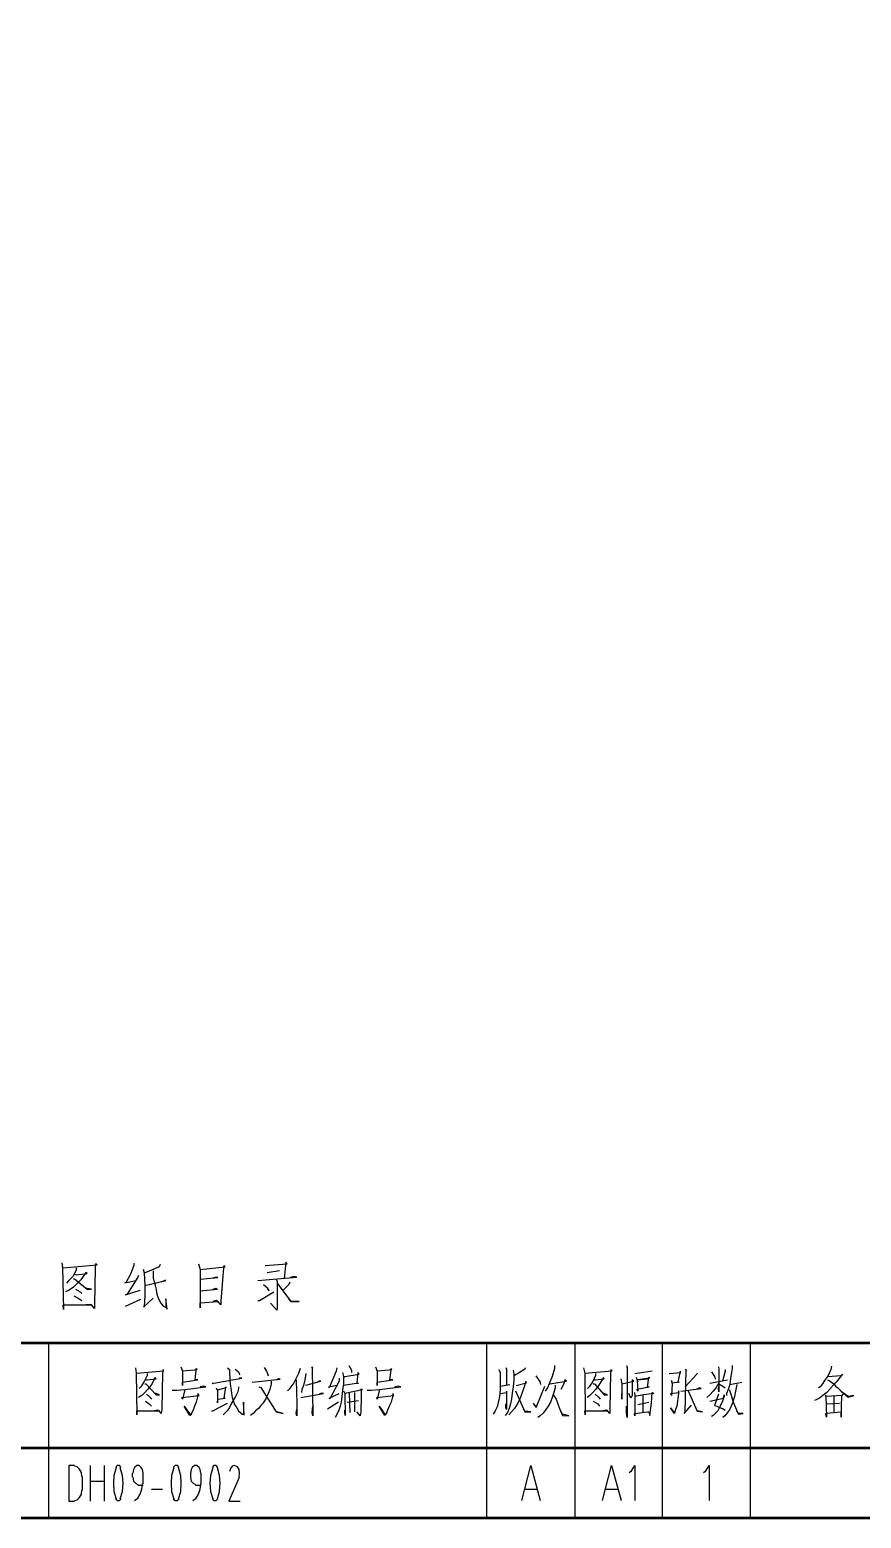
# Model space of a CAD drawing. Header units: millimetres. Extents: x -830 to 4759, y -3917 to 4295.
# Drawn here: x 1888 to 2836, y -3912 to -2215 of the extents above; entities that cross this region are included whole.
import ezdxf

# ---------------------------------------------------------------- set-up
doc = ezdxf.new("R2010")
doc.units = ezdxf.units.MM
doc.layers.add('1', color=7, linetype='Continuous')

msp = doc.modelspace()

# ---------------------------------------------------------------- linework, layer by layer
at = {"layer": '1', "color": 0, "lineweight": 50}
for points in [[(-830, -3912.2), (-830, 4295.4), (4758.8, 4295.4), (4758.8, -3912.2), (-830, -3912.2)], [(1159.4, -3912.2), (1159.4, -3712.1), (2959.1, -3712.1)], [(1159.4, -3832), (2959.1, -3832)]]:
    msp.add_lwpolyline(points, dxfattribs=at)
at = {"layer": '1', "color": 0, "lineweight": 25}
for points in [[(1924.3, -3620.9), (1925, -3626.8), (1926.3, -3674.3), (1925.6, -3669.1), (1958.2, -3669.1), (1956.3, -3668.5), (1951.7, -3669.1)], [(1925.6, -3626.8), (1964.7, -3623.5), (1962.8, -3622.2), (1962.1, -3626.8), (1961.5, -3668.5), (1961.5, -3673), (1958.2, -3669.1)], [(1940.6, -3626.8), (1940.6, -3629.4), (1936.7, -3636.6), (1931.5, -3641.8), (1929.6, -3644.4)], [(2006.4, -3621.6), (2006.4, -3624.2), (2002.5, -3633.9), (1997.3, -3643.7), (1996, -3643.7), (2009.1, -3641.1)], [(2016.9, -3628.1), (2018.2, -3632.6), (2018.8, -3647), (2018.8, -3658.7), (2018.2, -3670.4), (2017.5, -3671.7), (2028.6, -3661.3)], [(2036.4, -3622.9), (2035.1, -3625.5), (2024, -3630.7), (2018.8, -3632.6)], [(2028.6, -3630), (2028.6, -3638.5), (2030.6, -3646.3), (2030.6, -3647), (2031.9, -3651.5), (2032.5, -3656.8), (2034.5, -3662), (2037.1, -3667.2), (2039.7, -3670.4), (2042.9, -3671.7), (2044.2, -3673.7), (2042.9, -3662), (2042.9, -3672.4)], [(2080.1, -3622.2), (2082, -3628.7), (2082, -3650.9), (2082, -3666.5), (2082, -3672.4), (2082, -3666.5), (2102.2, -3665.2), (2100.3, -3663.9), (2096.4, -3665.2)], [(2082, -3628.7), (2110.7, -3625.5), (2109.4, -3624.2), (2108.7, -3626.8), (2105.5, -3664.6), (2105.5, -3667.8), (2105.5, -3669.1), (2102.2, -3664.6)], [(2156.3, -3624.2), (2181.1, -3622.2), (2179.8, -3620.3), (2177.8, -3638.5)], [(2172.6, -3630), (2158.3, -3632.6)], [(1938.7, -3633.9), (1940.6, -3634.6), (1953, -3633.3), (1951.7, -3632), (1945.8, -3640.5), (1941.3, -3645), (1937.4, -3648.9), (1932.8, -3652.2), (1928.3, -3654.1)], [(1937.4, -3639.2), (1938.7, -3639.2), (1953, -3650.9), (1958.2, -3650.9), (1953, -3650.2), (1951.1, -3649.6)], [(2011.7, -3635.3), (2011, -3637.2), (2004.5, -3647.6), (1998.6, -3656.8), (1996.7, -3657.4), (2013.6, -3652.2)], [(2018.8, -3647), (2042.9, -3641.1), (2041.6, -3641.1), (2037.1, -3643.1)], [(2082, -3639.8), (2102.2, -3637.9), (2100.3, -3637.2), (2096.4, -3638.5)], [(2147.8, -3641.1), (2192.2, -3637.2), (2188.9, -3636.6), (2185, -3637.9)], [(2154.4, -3645.7), (2158.9, -3649.6), (2159.6, -3650.9), (2160.2, -3652.8), (2158.9, -3650.2)], [(2168.7, -3639.8), (2170, -3642.4), (2170, -3673), (2169.3, -3675), (2162.2, -3667.2), (2168.7, -3673.7)], [(2170, -3644.4), (2185.6, -3665.2), (2194.8, -3665.2), (2185.6, -3664.6), (2183, -3662)], [(2184.3, -3643.1), (2183, -3645.7), (2176.5, -3652.2)], [(1938, -3658.7), (1943.9, -3662), (1947.1, -3663.9)], [(1940, -3650.9), (1945.2, -3654.1), (1947.1, -3656.1)], [(1996.7, -3670.4), (2014.3, -3662.6)], [(2082, -3652.8), (2101.6, -3650.9), (2099.6, -3650.2), (2096.4, -3651.5)], [(2147.8, -3663.9), (2149.8, -3663.9), (2166.1, -3654.1)], [(1909.4, -3912.2), (1909.4, -3712.1)], [(2409.1, -3912.2), (2409.1, -3712.1)], [(2509.5, -3912.2), (2509.5, -3712.1)], [(2609.2, -3912.2), (2609.2, -3712.1)], [(2709.5, -3912.2), (2709.5, -3712.1)], [(2008.4, -3740.8), (2009.1, -3746.7), (2009.7, -3794.2), (2009.7, -3789.7), (2035.8, -3789.7), (2033.8, -3789), (2029.9, -3789.7)], [(2009.7, -3746.7), (2040.3, -3744.1), (2039.7, -3742.8), (2039, -3746.7), (2038.4, -3788.4), (2037.7, -3792.9), (2035.1, -3789.7)], [(2021.4, -3747.3), (2021.4, -3749.3), (2018.2, -3756.4), (2014.3, -3762.3), (2012.3, -3764.3)], [(2059.9, -3739.5), (2061.8, -3744.7), (2061.8, -3761), (2061.8, -3757.1), (2079.4, -3754.5), (2076.2, -3754.5), (2077.5, -3743.4), (2077.5, -3741.5), (2078.1, -3742.8), (2075.5, -3743.4), (2061.8, -3744.7)], [(2113.3, -3740.8), (2115.3, -3742.8), (2115.3, -3743.4), (2115.9, -3755.8), (2116.6, -3761.7), (2117.2, -3766.2), (2117.9, -3770.1), (2118.5, -3774.7), (2119.8, -3778), (2121.1, -3782.5), (2123.7, -3786.4), (2125.7, -3789.7), (2128.9, -3792.3), (2130.2, -3793.6), (2132.2, -3794.2), (2131.6, -3779.9), (2131.6, -3792.9)], [(2121.8, -3742.1), (2125.7, -3745.4), (2126.3, -3746.7), (2127, -3748.6)], [(2155, -3740.2), (2157.6, -3744.7), (2158.9, -3747.3), (2159.6, -3749.9)], [(2196.1, -3741.5), (2194.1, -3747.3), (2191.5, -3752.5), (2188.9, -3757.8), (2185.6, -3762.3), (2183.7, -3764.9), (2181.7, -3766.9)], [(2202.6, -3747.3), (2201.3, -3754.5), (2200, -3761), (2198, -3765.6), (2197.4, -3768.8)], [(2209.1, -3739.5), (2210.4, -3741.5), (2209.7, -3740.2), (2210.4, -3795.5), (2209.7, -3791.6), (2210.4, -3784.5)], [(2237.8, -3740.8), (2237.1, -3744.7), (2229.3, -3763.6), (2228.6, -3762.3), (2237.8, -3760.4)], [(2244.3, -3746), (2245.6, -3750.6), (2245.6, -3759.1), (2244.3, -3766.2), (2243.6, -3773.4), (2243, -3779.9), (2241.7, -3784.5), (2239.7, -3790.3), (2235.8, -3797.5)], [(2246.2, -3751.2), (2246.9, -3750.6), (2263.2, -3748), (2261.9, -3746), (2260.6, -3758.4), (2262.5, -3758.4), (2245.6, -3761)], [(2251.4, -3738.2), (2254.7, -3743.4), (2254.7, -3746)], [(2282.1, -3739.5), (2284, -3744.7), (2284, -3761), (2284, -3757.1), (2301.6, -3754.5), (2298.4, -3754.5), (2299.7, -3743.4), (2299.7, -3741.5), (2300.3, -3742.8), (2297.7, -3743.4), (2284, -3744.7)], [(2422.8, -3742.8), (2424.1, -3746), (2424.1, -3757.8), (2424.1, -3765.6), (2423.5, -3773.4), (2422.2, -3778.6), (2420.9, -3785.1), (2418.3, -3789.7), (2416.3, -3793.6)], [(2439.1, -3743.4), (2439.8, -3748), (2439.8, -3754.5), (2439.1, -3762.3), (2437.8, -3769.5), (2437.2, -3776), (2435.8, -3781.9), (2434.5, -3787.1), (2432.6, -3791.6), (2430, -3794.9)], [(2430.6, -3740.2), (2431.3, -3742.8), (2431.3, -3760.4)], [(2452.8, -3740.8), (2452.1, -3742.1), (2445, -3746.7), (2440.4, -3749.3)], [(2486, -3738.2), (2486, -3741.5), (2483.4, -3750.6), (2480.2, -3759.1), (2478.2, -3763.6), (2475.6, -3767.5)], [(2519.3, -3740.8), (2520.6, -3746.7), (2521.2, -3794.2), (2520.6, -3789.7), (2546.6, -3789.7), (2545.3, -3789), (2541.4, -3789.7)], [(2520.6, -3746.7), (2551.8, -3744.1), (2550.5, -3742.8), (2549.9, -3746.7), (2549.2, -3788.4), (2549.2, -3792.9), (2546.6, -3789.7)], [(2532.9, -3747.3), (2532.9, -3749.3), (2529.7, -3756.4), (2525.8, -3762.3), (2523.8, -3764.3)], [(2568.1, -3738.2), (2568.8, -3740.8), (2568.8, -3756.4), (2568.8, -3774.7), (2568.8, -3789), (2568.8, -3797.5), (2568.1, -3792.9), (2568.1, -3784.5)], [(2577.9, -3747.3), (2597.4, -3744.1)], [(2617, -3747.3), (2630, -3746), (2629.4, -3744.7), (2626.8, -3757.1), (2628.1, -3757.1), (2620.3, -3758.4), (2619.6, -3755.1), (2620.3, -3759.1), (2619.6, -3772.1), (2618.9, -3770.1), (2628.1, -3768.8), (2627.4, -3766.9), (2627.4, -3770.1), (2625.5, -3784.5), (2624.2, -3788.4), (2623.5, -3791), (2622.9, -3792.9), (2618.3, -3786.4), (2622.9, -3792.3), (2623.5, -3791)], [(2635.2, -3742.1), (2636.5, -3744.1), (2635.9, -3743.4), (2634.6, -3791), (2633.9, -3792.9), (2642.4, -3783.2)], [(2648.9, -3746.7), (2648.3, -3748), (2635.2, -3762.3)], [(2665.2, -3745.4), (2668.5, -3750.6), (2669.8, -3753.8)], [(2673, -3739.5), (2673.7, -3742.8), (2673.7, -3768.2), (2673, -3764.9), (2673.7, -3762.3)], [(2680.9, -3742.8), (2680.9, -3744.7), (2677.6, -3755.8)], [(2688.7, -3738.2), (2688.7, -3741.5), (2688, -3746), (2686.7, -3752.5), (2686.1, -3759.7), (2684.1, -3765.6), (2682.2, -3770.1), (2682.2, -3772.1)], [(2797.5, -3750.6), (2813.1, -3749.3), (2814.4, -3748), (2807.3, -3757.1), (2804.7, -3759.7), (2801.4, -3763.6), (2800.7, -3764.3), (2796.8, -3768.8), (2792.3, -3772.1), (2788.4, -3775.3), (2784.5, -3777.3), (2782.5, -3778)], [(2802, -3738.9), (2801.4, -3742.8), (2799.4, -3747.3), (2797.5, -3750.6), (2794.2, -3755.1), (2791.6, -3759.1), (2789, -3762.3), (2787.1, -3763.6)], [(2020.1, -3754.5), (2021.4, -3754.5), (2031.9, -3753.2), (2030.6, -3751.9), (2026, -3760.4), (2022.1, -3765.6), (2018.8, -3768.8), (2015.6, -3772.1), (2011.7, -3774.7)], [(2018.8, -3759.1), (2020.1, -3759.1), (2031.9, -3771.4), (2035.8, -3771.4), (2031.9, -3770.1), (2029.9, -3769.5)], [(2050.1, -3766.2), (2055.3, -3766.2), (2064.4, -3765.6), (2088.5, -3762.3), (2085.9, -3761.7), (2082, -3762.3)], [(2064.4, -3765.6), (2061.8, -3776.6), (2061.2, -3774.7), (2080.7, -3772.1), (2079.4, -3770.1), (2079.4, -3772.1), (2077.5, -3779.9), (2075.5, -3784.5), (2074.2, -3789), (2072.3, -3792.3), (2071.6, -3794.2), (2070.3, -3794.9), (2063.8, -3784.5), (2071, -3794.2)], [(2095.7, -3757.8), (2097, -3759.1), (2097.7, -3758.4), (2129.6, -3752.5), (2127.6, -3752.5), (2126.3, -3752.5)], [(2100.3, -3763.6), (2101.6, -3766.9), (2101.6, -3773.4), (2101.6, -3780.6), (2102.2, -3776.6), (2110.7, -3775.3), (2109.4, -3775.3), (2111.4, -3762.3), (2111.4, -3763.6), (2101.6, -3766.2)], [(2125.7, -3762.3), (2125.7, -3764.3), (2124.4, -3768.8), (2122.4, -3773.4), (2120.5, -3776.6), (2117.9, -3781.2), (2115.3, -3785.8), (2112.7, -3789.7), (2108.1, -3794.2)], [(2162.8, -3755.8), (2162.8, -3759.1), (2161.5, -3765.6), (2159.6, -3770.1), (2157, -3776), (2153.7, -3780.6), (2153.7, -3781.2), (2151.1, -3783.8), (2148.5, -3787.1), (2145.2, -3789.7), (2142.6, -3792.9), (2139.4, -3794.9)], [(2141.3, -3757.1), (2173.3, -3753.8), (2171.3, -3753.2), (2169.3, -3754.5)], [(2149.1, -3762.3), (2151.1, -3763), (2168.7, -3791), (2176.5, -3792.9), (2169.3, -3791), (2166.7, -3787.7)], [(2191.5, -3754.5), (2192.2, -3781.9), (2192.2, -3789.7), (2192.2, -3795.5), (2191.5, -3792.9), (2192.2, -3787.7)], [(2202.6, -3760.4), (2219.5, -3755.8), (2217.6, -3755.8), (2214.3, -3757.8)], [(2240.4, -3752.5), (2240.4, -3755.8), (2229.9, -3776), (2229.3, -3775.3), (2240.4, -3770.1)], [(2246.9, -3769.5), (2267.1, -3765.6), (2265.1, -3764.9), (2265.8, -3766.9), (2265.8, -3778.6), (2265.1, -3785.8), (2265.1, -3791), (2264.5, -3795.5), (2260.6, -3791), (2263.8, -3794.2)], [(2272.3, -3766.2), (2276.9, -3766.2), (2286.6, -3765.6), (2310.7, -3762.3), (2308.1, -3761.7), (2304.2, -3762.3)], [(2286.6, -3765.6), (2284, -3776.6), (2283.4, -3774.7), (2302.9, -3772.1), (2301.6, -3770.1), (2301.6, -3772.1), (2299.7, -3779.9), (2297.7, -3784.5), (2295.8, -3789), (2294.5, -3792.3), (2293.1, -3794.2), (2292.5, -3794.9), (2286, -3784.5), (2293.1, -3794.2)], [(2424.1, -3761.7), (2435.2, -3759.7)], [(2442.4, -3761), (2454.1, -3757.8), (2453.4, -3756.4), (2451.5, -3762.3), (2448.9, -3770.1), (2446.9, -3775.3), (2444.3, -3781.2), (2440.4, -3787.1), (2437.2, -3791), (2433.9, -3794.2)], [(2461.9, -3781.2), (2465.2, -3785.8), (2474.9, -3761.7)], [(2470.4, -3759.7), (2469.7, -3756.4), (2465.2, -3749.9)], [(2486.7, -3760.4), (2486.7, -3763.6), (2485.4, -3768.8), (2483.4, -3774.7), (2481.5, -3779.9), (2478.9, -3784.5), (2476.2, -3788.4), (2473, -3792.3), (2469.7, -3795.5), (2467.1, -3797.5)], [(2480.8, -3759.1), (2499.7, -3755.8), (2497.8, -3754.5), (2496.4, -3759.7), (2493.2, -3765.6)], [(2531, -3754.5), (2532.3, -3754.5), (2542.7, -3753.2), (2542.1, -3751.9), (2536.8, -3760.4), (2532.9, -3765.6), (2529.7, -3768.8), (2526.4, -3772.1), (2523.2, -3774.7)], [(2530.3, -3759.1), (2531.6, -3759.1), (2542.7, -3771.4), (2546.6, -3771.4), (2542.7, -3770.1), (2540.8, -3769.5)], [(2561.6, -3753.2), (2562.9, -3759.1), (2562.9, -3776.6), (2562.9, -3774), (2562.9, -3773.4), (2562.9, -3770.1)], [(2562.9, -3759.1), (2576.6, -3755.8), (2574.6, -3754.5), (2574.6, -3765.6), (2574.6, -3772.1), (2573.3, -3775.3), (2570.7, -3770.1)], [(2579.2, -3751.2), (2580.5, -3755.1), (2581.2, -3767.5), (2579.9, -3764.9), (2594.2, -3762.3), (2592.2, -3763), (2593.5, -3751.2), (2594.8, -3752.5), (2580.5, -3754.5), (2580.5, -3755.8), (2581.2, -3757.1)], [(2580.5, -3754.5), (2592.9, -3753.2)], [(2630, -3767.5), (2653.5, -3764.3), (2651.5, -3763.6), (2648.3, -3764.9)], [(2673.7, -3757.8), (2670.4, -3763), (2667.2, -3767.5), (2663.3, -3771.4), (2660, -3774.7)], [(2663.3, -3758.4), (2683.5, -3754.5)], [(2673.7, -3759.1), (2678.2, -3761.7), (2680.9, -3763.6)], [(2693.9, -3759.7), (2692.6, -3767.5), (2691.3, -3773.4), (2690, -3778), (2688.7, -3781.9), (2686.1, -3787.7), (2683.5, -3791.6), (2680.2, -3795.5), (2678.2, -3797.5)], [(2685.4, -3765.6), (2686.1, -3766.9), (2690, -3779.9), (2692.6, -3785.8), (2695.2, -3792.3), (2695.8, -3793.6), (2701.1, -3792.9), (2695.8, -3792.9), (2693.9, -3789.7)], [(2686.1, -3759.7), (2699.7, -3757.1)], [(2797.5, -3754.5), (2799.4, -3755.1), (2804.7, -3759.1), (2806.6, -3761.7), (2809.2, -3763.6), (2812.5, -3766.9), (2820.9, -3774), (2827.5, -3772.1), (2820.9, -3773.4), (2815.7, -3769.5), (2813.8, -3772.1), (2796.2, -3773.4), (2794.9, -3772.1), (2795.5, -3772.7), (2796.2, -3796.8), (2795.5, -3792.9), (2796.2, -3792.3), (2813.1, -3791), (2813.1, -3796.8), (2813.8, -3772.1)], [(2019.5, -3778.6), (2024, -3781.9), (2026.6, -3784.5)], [(2020.8, -3770.8), (2024.7, -3774), (2026.6, -3776.6)], [(2095.1, -3789.7), (2096.4, -3789.7), (2113.3, -3781.2)], [(2196.7, -3774.7), (2222.8, -3770.1), (2220.8, -3769.5), (2217.6, -3770.8)], [(2239.7, -3779.9), (2227.3, -3787.7)], [(2245.6, -3766.9), (2246.9, -3770.1), (2246.9, -3771.4), (2247.5, -3794.9), (2246.9, -3791), (2246.9, -3789)], [(2249.5, -3779.9), (2262.5, -3778)], [(2252.1, -3769.5), (2252.7, -3791.6)], [(2258, -3768.8), (2258, -3791)], [(2424.1, -3770.1), (2431.9, -3768.8), (2431.3, -3767.5), (2431.3, -3788.4), (2430.6, -3785.8), (2430.6, -3781.9)], [(2441.7, -3766.9), (2452.1, -3791), (2459.3, -3791), (2452.8, -3790.3), (2450.8, -3787.7)], [(2484.7, -3771.4), (2488, -3776.6), (2491.9, -3787.1), (2495.1, -3794.9), (2502.3, -3795.5), (2495.1, -3793.6), (2493.2, -3790.3)], [(2530.3, -3778.6), (2535.5, -3781.9), (2537.5, -3784.5)], [(2532.3, -3770.8), (2536.2, -3774), (2538.2, -3776.6)], [(2577.2, -3768.8), (2577.9, -3772.1), (2577.9, -3783.2), (2577.9, -3795.5), (2577.2, -3792.9), (2592.2, -3791), (2593.5, -3791), (2594.8, -3794.9), (2596.8, -3781.2), (2597.4, -3768.8), (2599.4, -3770.1), (2587.7, -3771.4), (2577.9, -3773.4)], [(2581.2, -3782.5), (2593.5, -3779.9)], [(2587, -3772.1), (2587, -3791)], [(2638.5, -3766.9), (2648.9, -3790.3), (2654.8, -3791), (2648.9, -3789.7), (2647.6, -3787.1)], [(2663.3, -3778.6), (2678.9, -3775.3), (2679.5, -3771.4), (2679.5, -3773.4), (2677.6, -3778.6), (2675, -3784.5), (2672.4, -3789.7), (2669.8, -3792.3), (2667.2, -3794.9), (2665.2, -3796.2)], [(2673, -3770.8), (2668.5, -3783.8), (2671.1, -3784.5), (2674.3, -3785.8), (2677.6, -3787.1), (2680.9, -3789)], [(2796.8, -3781.9), (2811.2, -3781.2)], [(2804.7, -3772.1), (2804.7, -3791)], [(1938.7, -3852.2), (1932.2, -3852.2), (1932.2, -3892.6)], [(1947.1, -3864.6), (1946.5, -3860.1), (1944.5, -3856.1), (1941.9, -3853.5), (1938.7, -3852.9)], [(1947.8, -3880.3), (1947.8, -3864.6)], [(1956.9, -3892.6), (1956.9, -3852.2)], [(1972.6, -3852.2), (1972.6, -3892.6)], [(1986.2, -3854.8), (1983.6, -3863.3), (1983, -3872.4), (1983.6, -3881.6), (1986.2, -3890)], [(1992.1, -3854.2), (1990.2, -3852.2), (1987.5, -3852.2), (1985.6, -3854.2)], [(1990.8, -3890), (1993.4, -3881.6), (1994.1, -3872.4), (1993.4, -3863.3), (1990.8, -3854.8)], [(2004.5, -3860.7), (2004.5, -3865.3)], [(2016.9, -3860.7), (2016.2, -3856.8), (2014.9, -3854.2), (2012.3, -3852.2), (2009.7, -3852.2), (2007.1, -3854.2), (2005.8, -3856.8), (2005.1, -3860.7)], [(2005.1, -3865.3), (2005.8, -3869.8), (2008.4, -3872.4), (2011, -3873.7)], [(2016.9, -3873.1), (2016.9, -3860.7)], [(2052.1, -3854.8), (2049.5, -3863.3), (2048.8, -3872.4), (2049.5, -3881.6), (2052.1, -3890)], [(2057.9, -3854.2), (2056, -3852.2), (2053.4, -3852.2), (2051.4, -3854.2)], [(2057.3, -3890), (2059.9, -3881.6), (2060.5, -3872.4), (2059.9, -3863.3), (2057.3, -3854.8)], [(2082.7, -3860.7), (2082, -3856.8), (2080.7, -3854.2), (2078.1, -3852.2), (2075.5, -3852.2), (2072.9, -3854.2), (2071.6, -3856.8), (2071, -3860.7)], [(2071, -3860.7), (2071, -3865.3)], [(2071, -3865.3), (2071.6, -3869.8), (2074.2, -3872.4), (2076.8, -3873.7)], [(2083.3, -3873.1), (2083.3, -3860.7)], [(2096.4, -3854.8), (2093.8, -3863.3), (2093.1, -3872.4), (2093.8, -3881.6), (2096.4, -3890)], [(2102.2, -3854.2), (2100.3, -3852.2), (2097.7, -3852.2), (2095.7, -3854.2)], [(2101.6, -3890), (2104.2, -3881.6), (2104.8, -3872.4), (2104.2, -3863.3), (2101.6, -3854.8)], [(2126.3, -3865.9), (2114.6, -3892.6), (2127.6, -3892.6)], [(2126.3, -3865.3), (2127, -3860.7), (2126.3, -3856.8), (2124.4, -3853.5), (2121.1, -3852.2), (2118.5, -3852.9), (2116.6, -3855.5), (2115.3, -3858.8)], [(2448.9, -3892), (2459.3, -3852.2), (2469.7, -3892)], [(2540.8, -3892), (2551.2, -3852.2), (2562.3, -3892)], [(2571.4, -3860.1), (2574, -3858.1), (2577.9, -3852.2), (2577.9, -3892)], [(2656.1, -3860.1), (2658.7, -3858.1), (2662.6, -3852.2), (2662.6, -3892)], [(1938.7, -3892), (1941.9, -3891.3), (1944.5, -3888.7), (1946.5, -3884.8), (1947.1, -3880.3)], [(1956.9, -3869.8), (1972.6, -3869.8)], [(2007.1, -3892), (2011, -3889.4), (2013.6, -3884.8), (2015.6, -3878.9), (2016.2, -3873.1)], [(2011, -3874.4), (2016.9, -3874.4)], [(2026.6, -3878.9), (2039, -3878.9)], [(2073.6, -3892), (2077.5, -3889.4), (2080.1, -3884.8), (2082, -3878.9), (2082.7, -3873.1)], [(2076.8, -3874.4), (2083.3, -3874.4)], [(2452.8, -3878.9), (2465.8, -3878.9)], [(2544.7, -3878.9), (2557.7, -3878.9)], [(1932.2, -3892.6), (1938.7, -3892.6)], [(1985.6, -3890), (1987.5, -3892), (1990.2, -3892), (1992.1, -3890)], [(2051.4, -3890), (2053.4, -3892), (2056, -3892), (2057.9, -3890)], [(2095.7, -3890), (2097.7, -3892), (2100.3, -3892), (2102.2, -3890)], [(1159.4, -3912.2), (2959.1, -3912.2)]]:
    msp.add_lwpolyline(points, dxfattribs=at)

doc.saveas('drawing.dxf')
